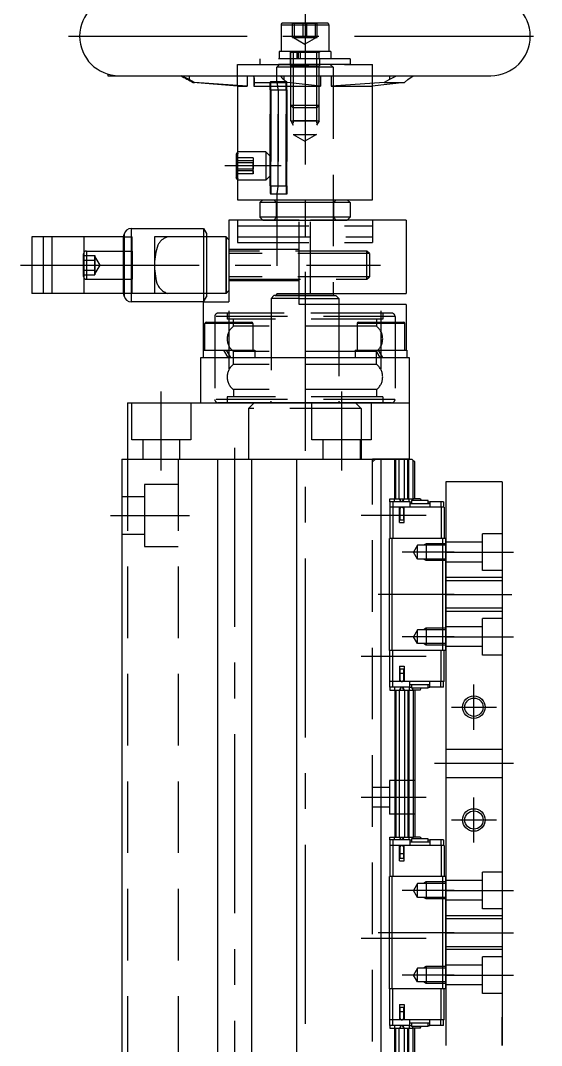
# Model space of a CAD drawing. Extents: x -27 to 423, y -21 to 683.
# Drawn here: x 102 to 194.5, y 266 to 447.8 of the extents above; entities that cross this region are included whole.
import ezdxf

# ---------------------------------------------------------------- set-up
doc = ezdxf.new("R2010")
doc.units = 0
doc.linetypes.add('CENTER', pattern=[50.8, 31.75, -6.35, 6.35, -6.35])
doc.linetypes.add('DASHED', pattern=[19.05, 12.7, -6.35])
doc.layers.get('0').update_dxf_attribs({"linetype": 'CONTINUOUS'})
doc.layers.add('CENTER', color=1, linetype='CENTER')

msp = doc.modelspace()

# ---------------------------------------------------------------- linework, layer by layer
at = {"color": 3, "linetype": 'DASHED'}
for p, q in [((156.5, 447.3), (148.5, 447.3)), ((150.32, 444.8), (150.32, 447.3)), ((150.32, 447.3), (150.63, 447.3)), ((150.32, 447.3), (152.19, 447.3)), ((150.63, 444.8), (150.63, 447.3)), ((152.81, 447.3), (150.63, 447.3)), ((152.19, 447.3), (154.37, 447.3)), ((152.19, 444.8), (152.19, 447.3)), ((152.81, 447.3), (154.68, 447.3)), ((152.81, 444.8), (152.81, 447.3)), ((154.37, 444.8), (154.37, 447.3)), ((154.68, 447.3), (154.37, 447.3)), ((154.68, 444.8), (154.68, 447.3)), ((148.25, 447.05), (156.75, 447.05)), ((148.25, 447.05), (148.25, 442.3)), ((156.75, 447.05), (156.75, 442.3)), ((150.32, 444.8), (151.26, 444.8)), ((150.32, 444.8), (150.48, 444.8)), ((150.44, 444.8), (152.5, 443.61)), ((151.26, 444.8), (150.46, 444.8)), ((150.48, 444.8), (150.63, 444.8)), ((151.72, 444.8), (150.48, 444.8)), ((151.72, 444.8), (150.63, 444.8)), ((151.26, 444.8), (152.19, 444.8)), ((151.26, 444.8), (153.28, 444.8)), ((152.81, 444.8), (151.72, 444.8)), ((153.74, 444.8), (151.72, 444.8)), ((152.19, 444.8), (153.28, 444.8)), ((154.56, 444.8), (152.5, 443.61)), ((152.81, 444.8), (153.74, 444.8)), ((153.28, 444.8), (154.37, 444.8)), ((153.28, 444.8), (154.52, 444.8)), ((153.74, 444.8), (154.68, 444.8)), ((153.74, 444.8), (154.54, 444.8)), ((154.52, 444.8), (154.37, 444.8)), ((154.68, 444.8), (154.52, 444.8)), ((157.1, 442.3), (147.9, 442.3)), ((147.9, 442.3), (147.9, 441)), ((156.71, 442.3), (148.25, 442.3)), ((149.82, 442.3), (155.19, 442.3)), ((155.05, 442.3), (149.95, 442.3)), ((149.95, 441), (149.95, 442.3)), ((150, 430), (150, 442.1)), ((155, 442.1), (150, 442.1)), ((151.34, 442.3), (150.42, 442.3)), ((150.42, 442.3), (150.42, 441)), ((150.43, 442.3), (150.43, 427.6)), ((151.71, 442.3), (151.08, 442.3)), ((151.08, 442.3), (151.08, 441)), ((151.34, 441), (151.34, 442.3)), ((151.71, 441), (151.71, 442.3)), ((154.57, 442.3), (154.57, 427.6)), ((155.05, 441), (155.05, 442.3)), ((157.1, 442.3), (157.1, 441)), ((140.5, 440), (164.5, 440)), ((140.5, 436.14), (140.5, 440)), ((160.5, 441), (144.5, 441)), ((144.5, 441), (144.5, 440)), ((160.5, 440), (144.54, 440)), ((147.5, 439.5), (148, 440)), ((157.09, 441), (147.9, 441)), ((156.95, 440), (148.05, 440)), ((150, 439.75), (149.75, 440)), ((155.25, 440), (149.8, 440)), ((149.9, 441), (149.9, 440)), ((155.08, 441), (149.91, 441)), ((155.08, 440), (149.91, 440)), ((155.05, 441), (149.95, 441)), ((151.34, 441), (150.42, 441)), ((151.71, 441), (151.08, 441)), ((155, 439.75), (155.25, 440)), ((155.1, 441), (155.1, 440)), ((157.5, 439.5), (157, 440)), ((160.5, 441), (160.5, 440)), ((164.5, 436.14), (164.5, 440)), ((157.5, 439.5), (147.5, 439.5)), ((147.5, 437), (147.5, 439.5)), ((150, 439.75), (155, 439.75)), ((155, 430), (155, 439.75)), ((157.5, 439.5), (157.5, 399.3)), ((143.52, 436.82), (149.37, 436.82)), ((146.46, 437), (146.3, 436.84)), ((146.3, 435.5), (146.3, 436.84)), ((146.46, 435.5), (146.46, 437)), ((146.46, 437), (149.3, 437)), ((149.14, 437), (149.3, 436.86)), ((149.14, 435.5), (149.14, 437)), ((149.3, 435.5), (149.3, 437)), ((149.3, 435.5), (149.3, 436.84)), ((146.3, 435.5), (146.3, 418.5)), ((146.3, 418.5), (146.3, 435.5)), ((146.3, 435.5), (146.46, 435.5)), ((146.3, 435.5), (146.46, 435.5)), ((146.46, 418.5), (146.46, 435.5)), ((146.46, 435.5), (146.46, 418.5)), ((146.46, 435.5), (149.14, 435.5)), ((146.46, 435.5), (149.14, 435.5)), ((147.73, 435.5), (147.73, 418.5)), ((147.73, 418.5), (147.73, 435.5)), ((147.73, 435.5), (149.3, 435.5)), ((147.73, 435.5), (149.3, 435.5)), ((149.14, 435.5), (149.14, 418.5)), ((149.14, 418.5), (149.14, 435.5)), ((149.14, 435.5), (149.3, 435.5)), ((149.14, 435.5), (149.3, 435.5)), ((149.3, 435.5), (149.3, 418.5)), ((149.3, 418.5), (149.3, 435.5)), ((149.3, 418.5), (149.3, 435.5)), ((149.3, 435.5), (149.3, 418.5)), ((150.43, 432.3), (150, 432.73)), ((155, 432.73), (150, 432.73)), ((154.57, 432.3), (155, 432.73)), ((154.57, 432.3), (150.43, 432.3)), ((150, 430), (155, 430)), ((150, 430), (150.43, 429.25)), ((154.6, 430), (150.4, 430)), ((155, 430), (154.57, 429.25)), ((150.43, 427.6), (154.57, 427.6)), ((150.43, 427.6), (152.5, 426.41)), ((154.57, 427.6), (152.5, 426.41)), ((140.56, 424.5), (140.51, 424.42)), ((140.51, 424.42), (140.56, 424.14)), ((145.55, 424.5), (140.56, 424.5)), ((140.56, 419.5), (140.56, 424.5)), ((145.55, 424.5), (145.55, 419.5)), ((145.55, 424.5), (146.3, 423.75)), ((146.3, 423.75), (146.3, 420.25)), ((143.3, 423.43), (140.3, 423.43)), ((143.3, 422.88), (140.3, 422.88)), ((143.3, 422.55), (140.3, 422.55)), ((143.3, 423.43), (143.3, 422.55)), ((143.3, 423.43), (143.3, 422.88)), ((143.3, 422.88), (143.3, 421.45)), ((143.3, 421.12), (143.3, 422.55)), ((143.3, 421.45), (140.3, 421.45)), ((143.3, 421.12), (140.3, 421.12)), ((143.3, 420.57), (140.3, 420.57)), ((143.3, 420.57), (143.3, 421.45)), ((143.3, 421.12), (143.3, 420.57)), ((145.55, 419.5), (146.3, 420.25)), ((140.56, 419.86), (140.51, 419.58)), ((140.56, 419.5), (140.51, 419.58)), ((145.55, 419.5), (140.56, 419.5)), ((146.46, 418.5), (146.3, 418.5)), ((146.46, 418.5), (146.3, 418.5)), ((146.3, 418.5), (146.3, 417.17)), ((146.46, 418.5), (146.46, 417.01)), ((146.46, 418.5), (149.14, 418.5)), ((146.46, 418.5), (149.14, 418.5)), ((147.73, 418.5), (149.3, 418.5)), ((147.73, 418.5), (149.3, 418.5)), ((149.3, 418.5), (149.14, 418.5)), ((149.3, 418.5), (149.14, 418.5)), ((149.14, 418.5), (149.14, 417)), ((149.3, 418.5), (149.3, 417)), ((149.3, 418.5), (149.3, 417.16)), ((146.3, 417.17), (146.46, 417.01)), ((149.3, 417), (146.46, 417.01)), ((147.5, 417), (147.5, 399.4)), ((149.14, 417), (149.3, 417.16)), ((147.45, 415.5), (146.95, 416)), ((147.45, 412.9), (147.45, 415.5)), ((157.55, 415.5), (158.05, 416)), ((157.55, 415.5), (157.55, 412.9)), ((147.45, 412.9), (146.95, 412.4)), ((157.55, 412.9), (158.05, 412.4)), ((140.5, 412.4), (140.5, 408.4)), ((140.5, 411.4), (164.5, 411.4)), ((151.5, 399.4), (151.5, 412.4)), ((153.5, 399.4), (153.5, 412.4)), ((164.5, 412.4), (164.5, 408.4)), ((106, 409.4), (106, 399.4)), ((107.58, 409.4), (107.58, 399.4)), ((120.25, 409.4), (121.84, 409.4)), ((121.84, 399.4), (121.84, 409.4)), ((128.14, 409.4), (125.79, 409.4)), ((125.79, 409.4), (125.79, 399.4)), ((135, 409.4), (128.14, 409.4)), ((140.5, 409.4), (151.5, 409.4)), ((140.7, 409.4), (164.5, 409.4)), ((140.5, 408.4), (164.5, 408.4)), ((113.2, 402.4), (113.2, 406.4)), ((113.2, 406.13), (115.2, 406.13)), ((113.2, 406.13), (113.2, 405.27)), ((113.2, 405.27), (113.2, 406.13)), ((113.7, 406.9), (121.84, 406.9)), ((113.7, 406.9), (113.7, 401.9)), ((115.2, 406.13), (115.2, 405.7)), ((115.2, 405.7), (115.2, 406.13)), ((115.2, 405.7), (115.2, 405.9)), ((115.2, 405.9), (116.07, 404.4)), ((115.2, 405.7), (115.2, 404.4)), ((115.2, 405.7), (115.2, 404.4)), ((115.2, 405.7), (115.2, 405.27)), ((115.2, 405.27), (115.2, 405.7)), ((121.84, 406.9), (121.84, 401.9)), ((151.5, 407.15), (139, 407.15)), ((163.51, 406.9), (139, 406.9)), ((163.94, 406.47), (139, 406.47)), ((163.94, 406.47), (163.51, 406.9)), ((163.51, 401.9), (163.51, 406.9)), ((163.94, 406.47), (163.94, 402.33)), ((113.2, 405.27), (115.2, 405.27)), ((113.2, 405.27), (115.2, 405.27)), ((113.2, 405.27), (113.2, 403.53)), ((113.2, 403.53), (113.2, 405.27)), ((115.2, 405.27), (115.2, 404.4)), ((115.2, 404.4), (115.2, 405.27)), ((115.2, 404.4), (115.2, 403.1)), ((115.2, 403.1), (115.2, 404.4)), ((115.2, 404.4), (115.2, 403.53)), ((115.2, 403.53), (115.2, 404.4)), ((116.07, 404.4), (115.2, 402.9)), ((113.2, 403.53), (115.2, 403.53)), ((113.2, 403.53), (115.2, 403.53)), ((113.2, 403.53), (113.2, 402.67)), ((113.2, 402.67), (113.2, 403.53)), ((113.2, 402.67), (115.2, 402.67)), ((113.7, 401.9), (121.84, 401.9)), ((115.2, 403.53), (115.2, 403.1)), ((115.2, 403.1), (115.2, 403.53)), ((115.2, 403.1), (115.2, 402.9)), ((115.2, 403.1), (115.2, 402.67)), ((115.2, 402.67), (115.2, 403.1)), ((163.94, 402.33), (139, 402.33)), ((139, 401.9), (163.51, 401.9)), ((163.51, 401.9), (163.94, 402.33)), ((151.5, 401.65), (139, 401.65)), ((128.14, 399.4), (120.25, 399.4)), ((135, 399.4), (128.14, 399.4)), ((147, 399), (146.5, 398.5)), ((146.5, 398.5), (146.5, 380.3)), ((151.5, 398.5), (146.5, 398.5)), ((151.5, 399), (147, 399)), ((147.2, 399), (151.5, 399)), ((151.5, 399.3), (147.5, 399.3)), ((158.5, 397.4), (158.5, 380.3)), ((136.5, 395.3), (136.5, 380.6)), ((168.48, 395.3), (136.52, 395.3)), ((167.87, 395.9), (137.1, 395.9)), ((166.26, 395.9), (138.7, 395.9)), ((138.7, 395.9), (138.7, 394.84)), ((166.3, 394.84), (138.7, 394.84)), ((139.82, 393.57), (139.82, 394.84)), ((165.18, 394.84), (165.18, 393.57)), ((166.3, 395.9), (166.3, 394.84)), ((168.5, 395.3), (168.5, 380.6)), ((165.18, 393.57), (139.82, 393.57)), ((165.18, 389.09), (139.82, 389.09)), ((139.82, 386.81), (139.82, 389.09)), ((165.18, 386.81), (165.18, 389.09)), ((165.18, 386.81), (139.82, 386.81)), ((165.18, 382.33), (139.82, 382.33)), ((139.82, 382.33), (139.82, 381.06)), ((165.18, 382.33), (165.18, 381.06)), ((121.75, 373.4), (121.75, 380)), ((132.25, 380), (132.25, 373.4)), ((168.48, 380.6), (136.52, 380.6)), ((166.3, 381.06), (138.7, 381.06)), ((138.7, 381.06), (138.7, 380)), ((143.5, 380), (142.5, 379)), ((153.75, 373.4), (153.75, 380)), ((162.5, 379), (161.5, 380)), ((164.25, 380), (164.25, 373.4)), ((166.3, 381.06), (166.3, 380)), ((162.5, 379), (142.5, 379)), ((142.5, 379), (142.5, 370)), ((162.5, 379), (162.5, 370)), ((132.25, 373.4), (121.75, 373.4)), ((123.7, 373.4), (123.7, 370)), ((130.3, 370), (130.3, 373.4)), ((164.25, 373.4), (153.75, 373.4)), ((155.7, 373.4), (155.7, 370)), ((162.3, 373.4), (162.3, 370)), ((121, 370), (121, 0)), ((130, 370), (130, 0)), ((164.5, 0), (164.5, 370)), ((165, 370), (164.5, 369.5)), ((166, 370), (165, 370)), ((124, 365.5), (124, 354.5)), ((130, 365.5), (124, 365.5)), ((124, 363.3), (120, 363.3)), ((120, 356.7), (124, 356.7)), ((184, 350.25), (184, 356.75)), ((187.5, 356.75), (184, 356.75)), ((124, 354.5), (130, 354.5)), ((172.5, 354.73), (171.79, 353.5)), ((177.5, 354.73), (172.5, 354.73)), ((172.5, 352.27), (172.5, 354.73)), ((174, 355), (173.53, 354.73)), ((177.5, 355), (174, 355)), ((174, 355), (174, 352)), ((184, 355.25), (177.5, 355.25)), ((172.5, 352.27), (171.79, 353.5)), ((177.5, 352.27), (172.5, 352.27)), ((174, 352), (173.53, 352.27)), ((177.5, 352), (174, 352)), ((184, 351.75), (177.5, 351.75)), ((187.5, 350.25), (184, 350.25)), ((187.5, 349), (177.5, 349)), ((177.5, 348.46), (187.5, 348.46)), ((187.5, 343.54), (177.5, 343.54)), ((187.5, 343), (177.5, 343)), ((174, 340), (173.53, 339.73)), ((177.5, 340), (174, 340)), ((174, 340), (174, 337)), ((184, 340.25), (177.5, 340.25)), ((187.5, 341.75), (184, 341.75)), ((184, 335.25), (184, 341.75)), ((172.5, 339.73), (171.79, 338.5)), ((172.5, 337.27), (171.79, 338.5)), ((177.5, 339.73), (172.5, 339.73)), ((172.5, 337.27), (172.5, 339.73)), ((177.5, 337.27), (172.5, 337.27)), ((174, 337), (173.53, 337.27)), ((177.5, 337), (174, 337)), ((184, 336.75), (177.5, 336.75)), ((187.5, 335.25), (184, 335.25)), ((187.5, 318.5), (177.5, 318.5)), ((172, 313), (167.5, 313)), ((167.5, 313), (167.5, 307)), ((187.5, 313.5), (177.5, 313.5)), ((167.5, 311.75), (164.5, 311.75)), ((167.5, 308.25), (164.5, 308.25)), ((172, 307), (167.5, 307)), ((184, 290.25), (184, 296.75)), ((187.5, 296.75), (184, 296.75)), ((172.5, 294.73), (171.79, 293.5)), ((177.5, 294.73), (172.5, 294.73)), ((172.5, 292.27), (172.5, 294.73)), ((174, 295), (173.53, 294.73)), ((174, 295), (174, 292)), ((177.5, 295), (174, 295)), ((184, 295.25), (177.5, 295.25)), ((172.5, 292.27), (171.79, 293.5)), ((177.5, 292.27), (172.5, 292.27)), ((174, 292), (173.53, 292.27)), ((177.5, 292), (174, 292)), ((184, 291.75), (177.5, 291.75)), ((187.5, 290.25), (184, 290.25)), ((187.5, 289), (177.5, 289)), ((187.5, 288.46), (177.5, 288.46)), ((177.5, 283.54), (187.5, 283.54)), ((187.5, 283), (177.5, 283)), ((174, 280), (173.53, 279.73)), ((174, 280), (174, 277)), ((177.5, 280), (174, 280)), ((184, 280.25), (177.5, 280.25)), ((184, 275.25), (184, 281.75)), ((187.5, 281.75), (184, 281.75)), ((172.5, 279.73), (171.79, 278.5)), ((172.5, 277.27), (171.79, 278.5)), ((172.5, 277.27), (172.5, 279.73)), ((177.5, 279.73), (172.5, 279.73)), ((177.5, 277.27), (172.5, 277.27)), ((174, 277), (173.53, 277.27)), ((177.5, 277), (174, 277)), ((184, 276.75), (177.5, 276.75)), ((187.5, 275.25), (184, 275.25))]:
    msp.add_line(p, q, dxfattribs=at)
at = {"color": 7, "linetype": 'CONTINUOUS'}
for p, q in [((117.5, 438.29), (117.5, 438)), ((117.5, 438), (119.93, 438)), ((119.93, 438), (185.5, 438)), ((131.92, 437.31), (130.61, 438)), ((131.92, 438), (131.92, 437.31)), ((132.9, 436.82), (131.92, 437.31)), ((140.5, 436.14), (132.66, 436.82)), ((132.66, 436.82), (132.9, 436.82)), ((142.24, 436.14), (132.9, 436.82)), ((142.24, 438), (142.24, 436.14)), ((143.41, 438), (143.41, 436.14)), ((143.52, 436.82), (143.41, 436.14)), ((143.52, 436.82), (143.53, 437.31)), ((148.75, 438), (148.75, 437.31)), ((149.37, 436.82), (148.75, 437.31)), ((155.24, 436.14), (149.37, 436.82)), ((155.24, 438), (155.24, 436.14)), ((157.15, 438), (157.15, 436.14)), ((166.55, 436.82), (157.15, 436.14)), ((170.17, 436.82), (164.46, 436.14)), ((167.53, 437.31), (166.55, 436.82)), ((166.55, 436.82), (170.17, 436.82)), ((167.53, 438), (167.53, 437.31)), ((168.58, 437.89), (167.53, 437.31)), ((170.76, 437.31), (170.17, 436.82)), ((170.76, 437.31), (171.71, 438)), ((140.5, 436.14), (140.5, 424.49)), ((140.5, 436.14), (142.24, 436.14)), ((143.41, 436.14), (155.24, 436.14)), ((157.15, 436.14), (164.46, 436.14)), ((164.5, 416), (164.5, 436.14)), ((140.51, 424.42), (140.3, 424.06)), ((140.3, 424.06), (140.3, 419.95)), ((140.5, 424.49), (140.51, 424.42)), ((140.51, 419.58), (140.3, 419.95)), ((140.51, 419.58), (140.5, 419.5)), ((140.5, 419.5), (140.5, 416)), ((140.5, 416), (164.5, 416)), ((144.5, 415.5), (145, 416)), ((160.5, 415.5), (144.5, 415.5)), ((144.5, 415.5), (144.5, 412.9)), ((160.5, 415.5), (160, 416)), ((160.5, 415.5), (160, 416)), ((160.5, 415.5), (160.5, 412.9)), ((160.5, 412.9), (144.5, 412.9)), ((144.5, 412.9), (145, 412.4)), ((160.5, 412.9), (160, 412.4)), ((121.64, 410.9), (134.5, 410.9)), ((121.64, 410.9), (121.64, 397.9)), ((134.5, 410.9), (134.5, 397.9)), ((134.5, 410.9), (135, 410.03)), ((151.5, 412.4), (139, 412.4)), ((139, 412.4), (139, 407.34)), ((145, 412.4), (160, 412.4)), ((170.5, 412.4), (153.5, 412.4)), ((170.5, 412.4), (170.5, 399.4)), ((104, 409.4), (104, 399.4)), ((106, 409.4), (104, 409.4)), ((107.58, 409.4), (106, 409.4)), ((113.22, 409.4), (107.58, 409.4)), ((113.22, 409.4), (113.22, 399.4)), ((120.25, 409.4), (113.22, 409.4)), ((120.25, 409.4), (120.25, 399.4)), ((120.38, 409.93), (120.38, 399.4)), ((135, 410.03), (135, 398.77)), ((138.5, 409.4), (135, 409.4)), ((138.5, 409.4), (138.5, 399.4)), ((138.5, 399.4), (138.5, 409.4)), ((139, 408.9), (138.5, 409.4)), ((139, 408.9), (139, 399.9)), ((139, 408.9), (139, 407.34)), ((139, 401.46), (139, 397.9)), ((106, 399.4), (104, 399.4)), ((107.58, 399.4), (106, 399.4)), ((113.22, 399.4), (107.58, 399.4)), ((120.25, 399.4), (113.22, 399.4)), ((120.38, 399.4), (120.38, 398.87)), ((134.5, 397.9), (135, 398.77)), ((138.5, 399.4), (135, 399.4)), ((139, 399.9), (138.5, 399.4)), ((151.5, 399.4), (157.53, 399.4)), ((151.5, 397.4), (151.5, 399.4)), ((151.5, 399.3), (157.5, 399.3)), ((151.5, 399), (158, 399)), ((151.5, 398.5), (158.5, 398.5)), ((157.5, 399.4), (157.5, 399.3)), ((157.53, 399.4), (170.5, 399.4)), ((158, 399), (158.5, 398.5)), ((158.5, 398.5), (158.5, 397.4)), ((134.5, 397.9), (121.64, 397.9)), ((134.5, 397.9), (138.98, 397.9)), ((134.5, 389.3), (134.5, 397.9)), ((170.5, 397.4), (151.5, 397.4)), ((170.5, 397.4), (170.5, 389.3)), ((143.25, 394.05), (134.75, 394.05)), ((134.75, 389.3), (134.75, 394.05)), ((135, 394.3), (143, 394.3)), ((143.25, 394.05), (143.25, 389.3)), ((170.25, 394.05), (161.75, 394.05)), ((161.75, 394.05), (161.75, 389.3)), ((162, 394.3), (170, 394.3)), ((170.25, 389.3), (170.25, 394.05)), ((134.41, 389.3), (143.6, 389.3)), ((134.41, 389.3), (134.41, 388)), ((138.85, 388), (138.1, 389.3)), ((139.34, 388), (138.58, 389.3)), ((143.6, 389.3), (143.6, 388)), ((161.41, 389.3), (170.6, 389.3)), ((161.41, 389.3), (161.41, 388)), ((165.85, 388), (165.1, 389.3)), ((166.34, 388), (165.58, 389.3)), ((170.6, 389.3), (170.6, 388)), ((134, 388), (171, 388)), ((134, 380), (134, 388)), ((171, 388), (171, 380)), ((121, 380), (171, 380)), ((121, 380), (121, 370)), ((167.87, 380), (137.1, 380)), ((166.26, 380), (138.7, 380)), ((143.51, 380), (161.49, 380)), ((158.75, 380), (146.25, 380)), ((171, 380), (171, 370)), ((120, 370), (120, 0)), ((120, 370), (120, 0)), ((120, 370), (136.7, 370)), ((120, 370), (171.5, 370)), ((121, 370), (171, 370)), ((137, 370), (137, 0)), ((143, 370), (143, 0)), ((143.3, 370), (150, 370)), ((151, 370), (151, 0)), ((165, 370), (164.5, 370)), ((164.5, 370), (164.99, 370)), ((164.99, 370), (168.45, 370)), ((168.45, 370), (165, 370)), ((166, 370), (166, 0)), ((168.44, 362.95), (168.44, 370)), ((171.05, 370), (168.45, 370)), ((168.45, 370), (171, 370)), ((168.65, 362.95), (168.65, 370)), ((169.2, 362.95), (169.2, 370)), ((170.2, 362.95), (170.2, 370)), ((170.75, 362.95), (170.75, 370)), ((170.96, 362.95), (170.96, 370)), ((171, 370), (171.05, 370)), ((172, 369.5), (171.5, 370)), ((171.7, 362.95), (171.7, 369.8)), ((172, 362.95), (172, 369.5)), ((177.5, 366), (177.5, 266)), ((187.5, 366), (177.5, 366)), ((187.5, 366), (187.5, 266)), ((187.5, 366), (187.5, 271)), ((167.6, 362.95), (168.39, 362.95)), ((167.6, 362.45), (167.6, 362.95)), ((167.6, 362.45), (167.6, 361.45)), ((168.1, 362.45), (167.6, 362.45)), ((168.1, 362.45), (168.1, 361.45)), ((171.1, 362.45), (168.1, 362.45)), ((168.39, 362.95), (169.26, 362.95)), ((168.39, 362.45), (168.39, 362.95)), ((169.26, 362.95), (169.35, 362.95)), ((169.52, 362.45), (169.26, 362.95)), ((169.35, 362.95), (170.05, 362.95)), ((169.61, 362.45), (169.35, 362.95)), ((169.61, 362.45), (169.61, 362.45)), ((169.79, 362.45), (170.05, 362.95)), ((169.88, 362.45), (170.14, 362.95)), ((170.05, 362.95), (170.14, 362.95)), ((170.14, 362.95), (171.01, 362.95)), ((171.01, 362.95), (171.63, 362.95)), ((171.01, 362.45), (171.01, 362.95)), ((171.1, 362.45), (171.1, 361.45)), ((171.1, 362.45), (171.4, 362.45)), ((174.7, 362.05), (171.1, 362.05)), ((174.4, 362.65), (171.4, 362.65)), ((171.4, 362.65), (171.4, 362.05)), ((172.93, 362.95), (171.63, 362.95)), ((171.63, 362.95), (171.63, 362.65)), ((172.93, 362.95), (173.11, 362.65)), ((174.4, 362.05), (174.4, 362.65)), ((174.4, 362.45), (174.7, 362.45)), ((176.6, 362.45), (174.7, 362.45)), ((174.7, 362.45), (174.7, 361.45)), ((176.6, 362.45), (176.6, 361.45)), ((177.1, 362.45), (176.6, 362.45)), ((177.1, 362.45), (177.1, 361.45)), ((167.6, 361.45), (167.6, 355.95)), ((168.1, 361.45), (167.6, 361.45)), ((168.1, 361.45), (168.1, 355.95)), ((169.3, 361.45), (168.1, 361.45)), ((169.3, 358.75), (169.3, 361.45)), ((170.1, 361.45), (169.3, 361.45)), ((169.3, 360.65), (169.35, 360.65)), ((169.3, 360.19), (169.35, 360.19)), ((169.35, 361.1), (169.35, 360.05)), ((169.35, 360.05), (169.7, 360.05)), ((169.35, 360.05), (169.35, 359.25)), ((169.7, 360.05), (170.05, 360.05)), ((170.05, 360.05), (170.05, 361.1)), ((170.05, 360.65), (170.1, 360.65)), ((170.05, 360.19), (170.1, 360.19)), ((170.05, 359.25), (170.05, 360.05)), ((176.7, 361.45), (170.1, 361.45)), ((170.1, 358.75), (170.1, 361.45)), ((176.7, 361.45), (176.7, 355.95)), ((177.2, 361.45), (176.7, 361.45)), ((177.2, 361.45), (177.2, 355.95)), ((169.3, 358.75), (170.1, 358.75)), ((169.35, 359.25), (169.7, 359.25)), ((169.7, 359.25), (170.05, 359.25)), ((167.5, 336.05), (167.5, 355.95)), ((168, 355.95), (167.5, 355.95)), ((177, 355.95), (168, 355.95)), ((168, 336.05), (168, 355.95)), ((177, 336.05), (177, 355.95)), ((177.5, 355.95), (177, 355.95)), ((177.5, 336.05), (177.5, 355.95)), ((168, 336.05), (167.5, 336.05)), ((167.6, 330.55), (167.6, 336.05)), ((177, 336.05), (168, 336.05)), ((168.1, 330.55), (168.1, 336.05)), ((176.7, 330.55), (176.7, 336.05)), ((177.5, 336.05), (177, 336.05)), ((177.2, 330.55), (177.2, 336.05)), ((169.3, 333.25), (170.1, 333.25)), ((169.3, 333.25), (169.3, 330.55)), ((169.35, 332.75), (169.35, 331.95)), ((169.7, 332.75), (169.35, 332.75)), ((170.05, 332.75), (169.7, 332.75)), ((170.05, 331.95), (170.05, 332.75)), ((170.1, 333.25), (170.1, 330.55)), ((169.3, 331.81), (169.35, 331.81)), ((169.3, 331.35), (169.35, 331.35)), ((169.7, 331.95), (169.35, 331.95)), ((169.35, 331.95), (169.35, 330.9)), ((170.05, 331.95), (169.7, 331.95)), ((170.05, 330.9), (170.05, 331.95)), ((170.05, 331.81), (170.1, 331.81)), ((170.05, 331.35), (170.1, 331.35)), ((167.6, 329.55), (167.6, 330.55)), ((168.1, 330.55), (167.6, 330.55)), ((167.6, 329.55), (167.6, 329.05)), ((168.1, 329.55), (167.6, 329.55)), ((167.6, 329.05), (168.39, 329.05)), ((168.1, 329.55), (168.1, 330.55)), ((169.3, 330.55), (168.1, 330.55)), ((171.1, 329.55), (168.1, 329.55)), ((168.39, 329.55), (168.39, 329.05)), ((168.39, 329.05), (169.26, 329.05)), ((168.44, 329.05), (168.44, 302.95)), ((168.65, 329.05), (168.65, 302.95)), ((169.2, 329.05), (169.2, 302.95)), ((169.52, 329.55), (169.26, 329.05)), ((169.26, 329.05), (169.35, 329.05)), ((170.1, 330.55), (169.3, 330.55)), ((169.61, 329.55), (169.35, 329.05)), ((169.35, 329.05), (170.05, 329.05)), ((169.61, 329.55), (169.61, 329.55)), ((169.79, 329.55), (170.05, 329.05)), ((169.88, 329.55), (170.14, 329.05)), ((170.05, 329.05), (170.14, 329.05)), ((176.7, 330.55), (170.1, 330.55)), ((170.14, 329.05), (171.01, 329.05)), ((170.2, 329.05), (170.2, 302.95)), ((170.75, 329.05), (170.75, 302.95)), ((170.96, 329.05), (170.96, 302.95)), ((171.01, 329.55), (171.01, 329.05)), ((171.01, 329.05), (171.63, 329.05)), ((171.1, 329.55), (171.1, 330.55)), ((174.7, 329.95), (171.1, 329.95)), ((171.1, 329.55), (171.4, 329.55)), ((171.4, 329.95), (171.4, 329.35)), ((174.4, 329.35), (171.4, 329.35)), ((171.63, 329.05), (171.63, 329.35)), ((172.93, 329.05), (171.63, 329.05)), ((171.7, 329.05), (171.7, 302.95)), ((172, 329.05), (172, 302.95)), ((172.93, 329.05), (173.11, 329.35)), ((174.4, 329.35), (174.4, 329.95)), ((174.4, 329.55), (174.7, 329.55)), ((174.7, 329.55), (174.7, 330.55)), ((176.6, 329.55), (174.7, 329.55)), ((176.6, 329.55), (176.6, 330.55)), ((177.1, 329.55), (176.6, 329.55)), ((177.2, 330.55), (176.7, 330.55)), ((177.1, 329.55), (177.1, 330.55)), ((167.6, 302.95), (168.39, 302.95)), ((167.6, 302.45), (167.6, 302.95)), ((167.6, 302.45), (167.6, 301.45)), ((168.1, 302.45), (167.6, 302.45)), ((168.1, 302.45), (168.1, 301.45)), ((171.1, 302.45), (168.1, 302.45)), ((168.39, 302.95), (169.26, 302.95)), ((168.39, 302.45), (168.39, 302.95)), ((169.52, 302.45), (169.26, 302.95)), ((169.26, 302.95), (169.35, 302.95)), ((169.61, 302.45), (169.35, 302.95)), ((169.35, 302.95), (170.05, 302.95)), ((169.61, 302.45), (169.61, 302.45)), ((169.79, 302.45), (170.05, 302.95)), ((169.88, 302.45), (170.14, 302.95)), ((170.05, 302.95), (170.14, 302.95)), ((170.14, 302.95), (171.01, 302.95)), ((171.01, 302.95), (171.63, 302.95)), ((171.01, 302.45), (171.01, 302.95)), ((171.1, 302.45), (171.1, 301.45)), ((171.1, 302.45), (171.4, 302.45)), ((174.7, 302.05), (171.1, 302.05)), ((174.4, 302.65), (171.4, 302.65)), ((171.4, 302.65), (171.4, 302.05)), ((171.63, 302.95), (171.63, 302.65)), ((172.93, 302.95), (171.63, 302.95)), ((172.93, 302.95), (173.11, 302.65)), ((174.4, 302.05), (174.4, 302.65)), ((174.4, 302.45), (174.7, 302.45)), ((176.6, 302.45), (174.7, 302.45)), ((174.7, 302.45), (174.7, 301.45)), ((176.6, 302.45), (176.6, 301.45)), ((177.1, 302.45), (176.6, 302.45)), ((177.1, 302.45), (177.1, 301.45)), ((168.1, 301.45), (167.6, 301.45)), ((167.6, 301.45), (167.6, 295.95)), ((169.3, 301.45), (168.1, 301.45)), ((168.1, 301.45), (168.1, 295.95)), ((170.1, 301.45), (169.3, 301.45)), ((169.3, 298.75), (169.3, 301.45)), ((169.3, 300.65), (169.35, 300.65)), ((169.3, 300.19), (169.35, 300.19)), ((169.35, 301.1), (169.35, 300.05)), ((169.35, 300.05), (169.7, 300.05)), ((169.35, 300.05), (169.35, 299.25)), ((169.7, 300.05), (170.05, 300.05)), ((170.05, 300.05), (170.05, 301.1)), ((170.05, 300.65), (170.1, 300.65)), ((170.05, 300.19), (170.1, 300.19)), ((170.05, 299.25), (170.05, 300.05)), ((176.7, 301.45), (170.1, 301.45)), ((170.1, 298.75), (170.1, 301.45)), ((177.2, 301.45), (176.7, 301.45)), ((176.7, 301.45), (176.7, 295.95)), ((177.2, 301.45), (177.2, 295.95)), ((169.3, 298.75), (170.1, 298.75)), ((169.35, 299.25), (169.7, 299.25)), ((169.7, 299.25), (170.05, 299.25)), ((167.5, 276.05), (167.5, 295.95)), ((168, 295.95), (167.5, 295.95)), ((168, 276.05), (168, 295.95)), ((177, 295.95), (168, 295.95)), ((177, 276.05), (177, 295.95)), ((177.5, 295.95), (177, 295.95)), ((177.5, 276.05), (177.5, 295.95)), ((168, 276.05), (167.5, 276.05)), ((167.6, 270.55), (167.6, 276.05)), ((177, 276.05), (168, 276.05)), ((168.1, 270.55), (168.1, 276.05)), ((176.7, 270.55), (176.7, 276.05)), ((177.5, 276.05), (177, 276.05)), ((177.2, 270.55), (177.2, 276.05)), ((169.3, 273.25), (169.3, 270.55)), ((169.3, 273.25), (170.1, 273.25)), ((169.7, 272.75), (169.35, 272.75)), ((169.35, 272.75), (169.35, 271.95)), ((170.05, 272.75), (169.7, 272.75)), ((170.05, 271.95), (170.05, 272.75)), ((170.1, 273.25), (170.1, 270.55)), ((169.3, 271.81), (169.35, 271.81)), ((169.3, 271.35), (169.35, 271.35)), ((169.7, 271.95), (169.35, 271.95)), ((169.35, 271.95), (169.35, 270.9)), ((170.05, 271.95), (169.7, 271.95)), ((170.05, 270.9), (170.05, 271.95)), ((170.05, 271.81), (170.1, 271.81)), ((170.05, 271.35), (170.1, 271.35)), ((187.5, 266), (187.5, 271)), ((168.1, 270.55), (167.6, 270.55)), ((167.6, 269.55), (167.6, 270.55)), ((168.1, 269.55), (167.6, 269.55)), ((167.6, 269.55), (167.6, 269.05)), ((169.3, 270.55), (168.1, 270.55)), ((168.1, 269.55), (168.1, 270.55)), ((171.1, 269.55), (168.1, 269.55)), ((168.39, 269.55), (168.39, 269.05)), ((169.52, 269.55), (169.26, 269.05)), ((170.1, 270.55), (169.3, 270.55)), ((169.61, 269.55), (169.35, 269.05)), ((169.61, 269.55), (169.61, 269.55)), ((169.79, 269.55), (170.05, 269.05)), ((169.88, 269.55), (170.14, 269.05)), ((176.7, 270.55), (170.1, 270.55)), ((171.01, 269.55), (171.01, 269.05)), ((171.1, 269.55), (171.1, 270.55)), ((174.7, 269.95), (171.1, 269.95)), ((171.1, 269.55), (171.4, 269.55)), ((171.4, 269.95), (171.4, 269.35)), ((174.4, 269.35), (171.4, 269.35)), ((171.63, 269.05), (171.63, 269.35)), ((172.93, 269.05), (173.11, 269.35)), ((174.4, 269.35), (174.4, 269.95)), ((174.4, 269.55), (174.7, 269.55)), ((174.7, 269.55), (174.7, 270.55)), ((176.6, 269.55), (174.7, 269.55)), ((176.6, 269.55), (176.6, 270.55)), ((177.1, 269.55), (176.6, 269.55)), ((177.2, 270.55), (176.7, 270.55)), ((177.1, 269.55), (177.1, 270.55)), ((167.6, 269.05), (168.39, 269.05)), ((168.39, 269.05), (169.26, 269.05)), ((168.44, 0), (168.44, 269.05)), ((168.65, 0), (168.65, 269.05)), ((169.2, 0), (169.2, 269.05)), ((169.26, 269.05), (169.35, 269.05)), ((169.35, 269.05), (170.05, 269.05)), ((170.05, 269.05), (170.14, 269.05)), ((170.14, 269.05), (171.01, 269.05)), ((170.2, 0), (170.2, 269.05)), ((170.75, 0), (170.75, 269.05)), ((170.96, 0), (170.96, 269.05)), ((171.01, 269.05), (171.63, 269.05)), ((172.93, 269.05), (171.63, 269.05)), ((171.7, 0.2), (171.7, 269.05)), ((172, 0.5), (172, 269.05))]:
    msp.add_line(p, q, dxfattribs=at)
at = {"color": 3, "linetype": 'CONTINUOUS'}
for centre in [(182.5, 326), (182.5, 306)]:
    msp.add_circle(centre, 2, dxfattribs=at)
at = {"color": 7, "linetype": 'CONTINUOUS'}
for centre in [(182.5, 326), (182.5, 306)]:
    msp.add_circle(centre, 1.62, dxfattribs=at)
for centre, radius, start, end in [((119.5, 445), 7, 90, 270), ((185.5, 445), 7, 270, 90), ((226.12, 613.64), 200, 241.4254, 242.1391), ((142.21, 437.33), 1.32, 359.1756, 30.4726), ((150.52, 439.57), 2.87, 213.1964, 232.0119), ((167.48, 439.55), 1.99, 303.4499, 308.8816), ((121.64, 409.6), 1.3, 90, 165.4299), ((141.64, 404.4), 21.97, 165.4299, 166.8456), ((141.64, 404.4), 21.97, 193.1544, 194.5701), ((121.64, 399.2), 1.3, 194.5701, 270), ((157.8, 399.3), 0.3, 180, 270), ((135, 394.05), 0.25, 90, 180), ((143, 394.05), 0.25, 0, 90), ((162, 394.05), 0.25, 90, 180), ((170, 394.05), 0.25, 0, 90), ((169.7, 361.1), 0.35, 90, 180), ((169.7, 361.1), 0.35, 0, 90), ((169.7, 330.9), 0.35, 180, 270), ((169.7, 330.9), 0.35, 270, 0), ((169.7, 301.1), 0.35, 90, 180), ((169.7, 301.1), 0.35, 0, 90), ((169.7, 270.9), 0.35, 180, 270), ((169.7, 270.9), 0.35, 270, 0)]:
    msp.add_arc(centre, radius, start, end, dxfattribs=at)
at = {"color": 3, "linetype": 'DASHED'}
for centre, radius, start, end in [((148.5, 447.05), 0.25, 90, 180), ((156.5, 447.05), 0.25, 0, 90), ((149.8, 442.1), 0.2, 0, 90), ((155.2, 442.1), 0.2, 90, 180), ((142.37, 435.45), 5.36, 0.3711, 16.8611), ((142.59, 418.52), 5.14, 342.7932, 359.7565), ((128.86, 406.74), 2.76, 105.1369, 154.1856), ((137.14, 404.33), 11.35, 161.4292, 195.9131), ((113.7, 406.4), 0.5, 90, 180), ((113.7, 402.4), 0.5, 180, 270), ((128.9, 402.12), 2.82, 198.6616, 254.4695), ((147.2, 399.3), 0.3, 270, 0), ((137.1, 395.3), 0.6, 90, 180), ((167.9, 395.3), 0.6, 360, 90), ((141.5, 391.33), 2.8, 126.8699, 233.1301), ((163.5, 391.33), 2.8, 306.8699, 53.1301), ((141.5, 384.57), 2.8, 126.8699, 233.1301), ((163.5, 384.57), 2.8, 306.8699, 53.1301), ((137.1, 380.6), 0.6, 180, 270), ((146.2, 380.3), 0.3, 270, 0), ((158.8, 380.3), 0.3, 180, 270), ((167.9, 380.6), 0.6, 270, 0)]:
    msp.add_arc(centre, radius, start, end, dxfattribs=at)
at = {"layer": 'CENTER', "color": 1, "linetype": 'CENTER'}
for p, q in [((152.52, 454), (152.5, -2)), ((110.5, 445), (194.5, 445)), ((148.3, 422), (138.3, 422)), ((102, 404.4), (165.94, 404.4)), ((139, 396.3), (139, 386)), ((166, 396.3), (166, 386)), ((127, 368), (127, 382)), ((159, 382), (159, 368)), ((140, 372), (140, -2)), ((118, 360), (132, 360)), ((174, 360), (162.5, 360)), ((179, 353.5), (169.79, 353.5)), ((177.5, 353.5), (189.5, 353.5)), ((179, 346), (165.5, 346)), ((177.5, 346), (189.25, 346)), ((179, 338.5), (169.79, 338.5)), ((177.5, 338.5), (189.5, 338.5)), ((174, 335), (162.5, 335)), ((182.5, 322), (182.5, 330)), ((178.5, 326), (186.5, 326)), ((189.5, 316), (175.5, 316)), ((174, 310), (162.5, 310)), ((182.5, 302), (182.5, 310)), ((178.5, 306), (186.5, 306)), ((179, 293.5), (169.79, 293.5)), ((177.5, 293.5), (189.5, 293.5)), ((179, 286), (165.5, 286)), ((177.5, 286), (189.5, 286)), ((174, 285), (162.5, 285)), ((179, 278.5), (169.79, 278.5)), ((177.5, 278.5), (189.5, 278.5))]:
    msp.add_line(p, q, dxfattribs=at)

doc.saveas('drawing.dxf')
